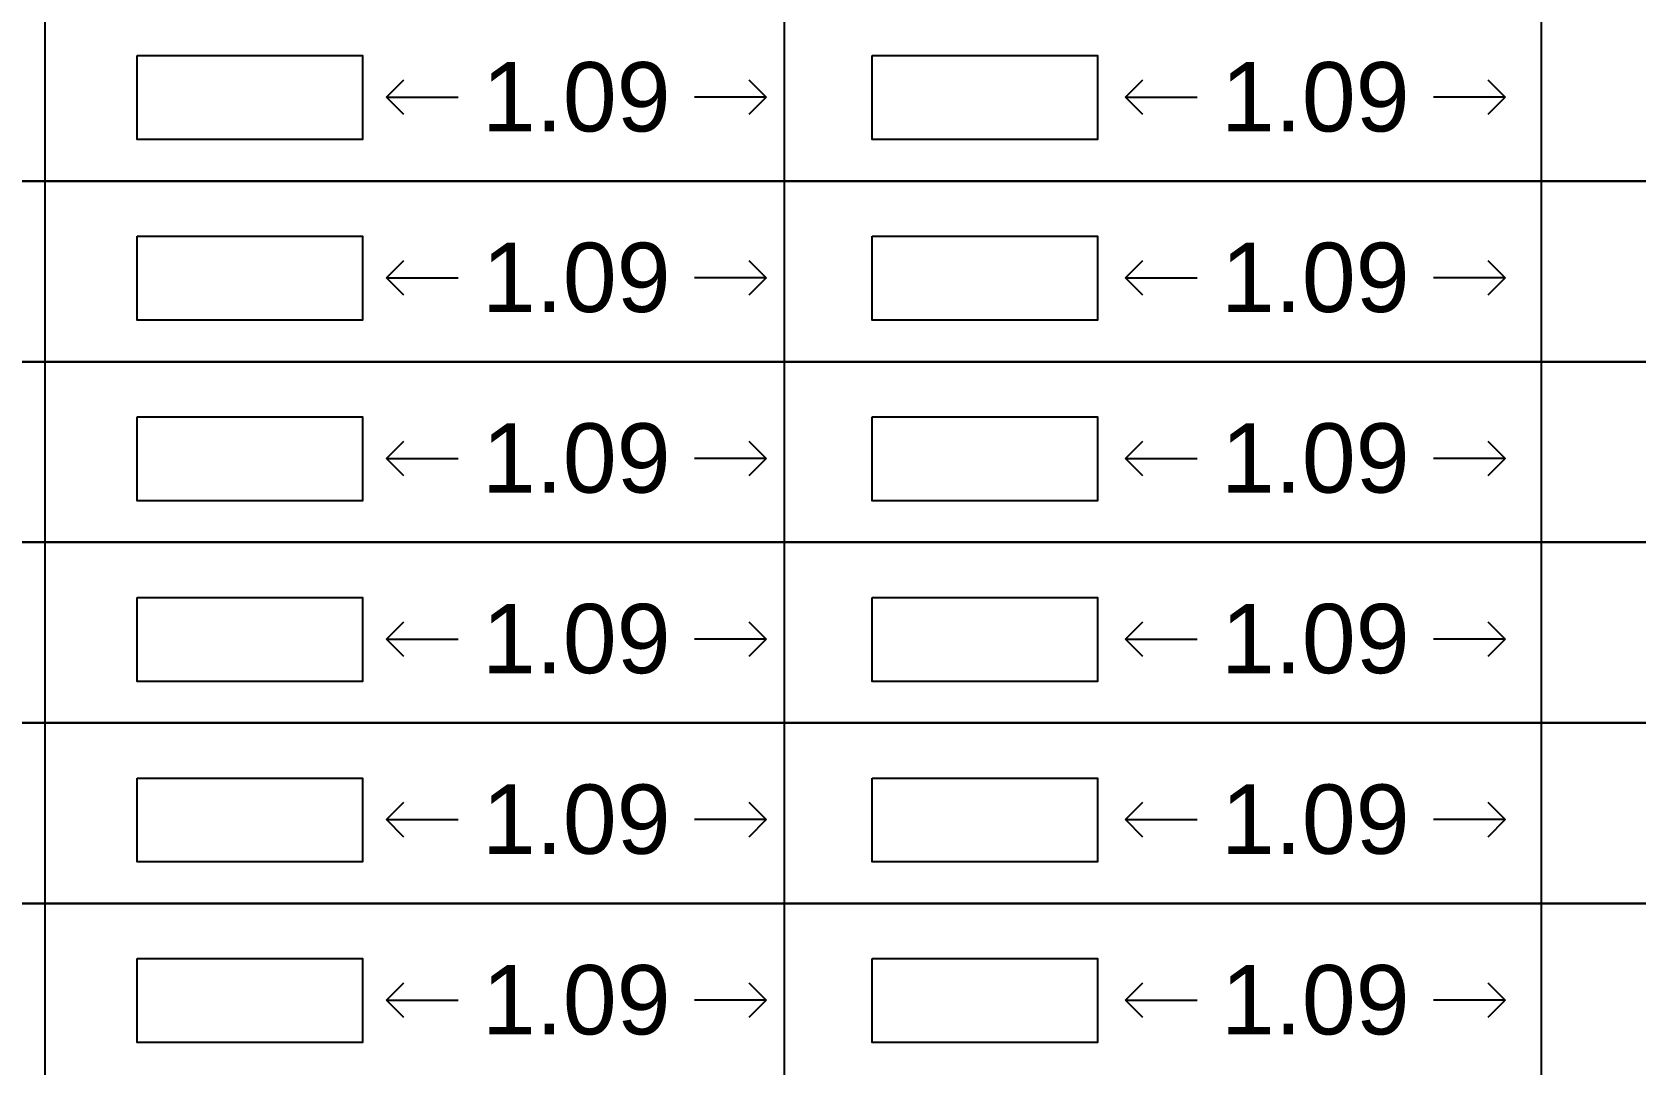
# Model space of a CAD drawing. Header units: millimetres. Extents: x -9481 to -9286, y 28719 to 28853.
# Drawn here: x -9451.477 to -9446.854, y 28748.918 to 28751.896 of the extents above; entities that cross this region are included whole.
import ezdxf

# ---------------------------------------------------------------- set-up
doc = ezdxf.new("R2010")
doc.units = ezdxf.units.MM
doc.header["$PDMODE"] = 34
doc.header["$PDSIZE"] = -15
doc.layers.add('BLK_1_FLR_3_REGULAR_ROOM_1', color=7, linetype='Continuous')
doc.layers.add('BLK_1_FLR_4_REGULAR_ROOM_1', color=7, linetype='Continuous', plot=False)
doc.layers.add('PLAN', color=7, linetype='Continuous', lineweight=40)
doc.styles.add('Arial', font='arial.ttf', dxfattribs={"height": 0.2})
doc.styles.add('style2', font='arial.ttf', dxfattribs={"height": 0.3})
doc.dimstyles.new('INT DIM', dxfattribs={"dimtxt": 0.3, "dimasz": 0.1, "dimexe": 0.18, "dimexo": 0.0625, "dimgap": 0.09, "dimtad": 0, "dimzin": 0, "dimdsep": 46, "dimtxsty": 'style2', "dimblk": 'OPEN90', "dimcen": 0.09, "dimse1": 1, "dimse2": 1, "dimclrd": 250, "dimclrt": 256, "dimadec": 0, "dimazin": 0, "dimtfac": 1, "dimtofl": 0, "dimtmove": 0, "dimatfit": 3, "dimfxl": 0.18, "dimtolj": 1, "dimtzin": 0, "dimlwd": -1, "dimarcsym": 0})

# ---------------------------------------------------------------- blocks, each defined once
blk = doc.blocks.new('_Open90')
at = {"layer": 'PLAN', "color": 0, "lineweight": -2}
for p, q in [((-0.5, 0.5), (0, 0)), ((0, 0), (-1, 0)), ((0, 0), (-0.5, -0.5))]:
    blk.add_line(p, q, dxfattribs=at)
blk = doc.blocks.new('*D145')
at = {"layer": 'BLK_1_FLR_3_REGULAR_ROOM_1', "color": 250, "transparency": 16777216}
for p, q in [((-9450.3558, 28751.7078), (-9450.2489, 28751.7078)), ((-9449.4608, 28751.7078), (-9449.5678, 28751.7078))]:
    blk.add_line(p, q, dxfattribs=at)
at = {"layer": 'Defpoints', "color": 0, "transparency": 16777216}
for p in [(-9450.4558, 28751.8279), (-9449.3608, 28751.8279), (-9449.3608, 28751.7078)]:
    blk.add_point(p, dxfattribs=at)
at = {"layer": 'BLK_1_FLR_3_REGULAR_ROOM_1', "color": 250, "transparency": 16777216, "xscale": 0.1, "yscale": 0.1, "zscale": 0.1, "rotation": 180}
blk.add_blockref('_Open90', (-9450.4558, 28751.7078), dxfattribs=at)
at = {"layer": 'BLK_1_FLR_3_REGULAR_ROOM_1', "color": 250, "transparency": 16777216, "xscale": 0.1, "yscale": 0.1, "zscale": 0.1}
blk.add_blockref('_Open90', (-9449.3608, 28751.7078), dxfattribs=at)
at = {"layer": 'BLK_1_FLR_3_REGULAR_ROOM_1', "transparency": 16777216, "insert": (-9449.9083, 28751.7078), "char_height": 0.2, "attachment_point": 5, "style": 'Arial', "bg_fill": 3, "box_fill_scale": 1.1, "bg_fill_color": 256, "bg_fill_true_color": 13158600, "bg_fill_transparency": 0}
blk.add_mtext('\\A1;1.09', dxfattribs=at)
blk = doc.blocks.new('*D146')
at = {"layer": 'BLK_1_FLR_4_REGULAR_ROOM_1', "color": 250, "transparency": 16777216}
for p, q in [((-9448.2254, 28751.7078), (-9448.1184, 28751.7078)), ((-9447.3304, 28751.7078), (-9447.4373, 28751.7078))]:
    blk.add_line(p, q, dxfattribs=at)
at = {"layer": 'Defpoints', "color": 0, "transparency": 16777216}
for p in [(-9448.3254, 28751.8279), (-9447.2304, 28751.8279), (-9447.2304, 28751.7078)]:
    blk.add_point(p, dxfattribs=at)
at = {"layer": 'BLK_1_FLR_4_REGULAR_ROOM_1', "color": 250, "transparency": 16777216, "xscale": 0.1, "yscale": 0.1, "zscale": 0.1, "rotation": 180}
blk.add_blockref('_Open90', (-9448.3254, 28751.7078), dxfattribs=at)
at = {"layer": 'BLK_1_FLR_4_REGULAR_ROOM_1', "color": 250, "transparency": 16777216, "xscale": 0.1, "yscale": 0.1, "zscale": 0.1}
blk.add_blockref('_Open90', (-9447.2304, 28751.7078), dxfattribs=at)
at = {"layer": 'BLK_1_FLR_4_REGULAR_ROOM_1', "transparency": 16777216, "insert": (-9447.7779, 28751.7078), "char_height": 0.2, "attachment_point": 5, "style": 'Arial', "bg_fill": 3, "box_fill_scale": 1.1, "bg_fill_color": 256, "bg_fill_true_color": 13158600, "bg_fill_transparency": 0}
blk.add_mtext('\\A1;1.09', dxfattribs=at)
blk = doc.blocks.new('*D152')
at = {"layer": 'BLK_1_FLR_3_REGULAR_ROOM_1', "color": 250, "transparency": 16777216}
for p, q in [((-9450.3558, 28751.1872), (-9450.2489, 28751.1872)), ((-9449.4608, 28751.1872), (-9449.5678, 28751.1872))]:
    blk.add_line(p, q, dxfattribs=at)
at = {"layer": 'Defpoints', "color": 0, "transparency": 16777216}
for p in [(-9450.4558, 28751.3072), (-9449.3608, 28751.3072), (-9449.3608, 28751.1872)]:
    blk.add_point(p, dxfattribs=at)
at = {"layer": 'BLK_1_FLR_3_REGULAR_ROOM_1', "color": 250, "transparency": 16777216, "xscale": 0.1, "yscale": 0.1, "zscale": 0.1, "rotation": 180}
blk.add_blockref('_Open90', (-9450.4558, 28751.1872), dxfattribs=at)
at = {"layer": 'BLK_1_FLR_3_REGULAR_ROOM_1', "color": 250, "transparency": 16777216, "xscale": 0.1, "yscale": 0.1, "zscale": 0.1}
blk.add_blockref('_Open90', (-9449.3608, 28751.1872), dxfattribs=at)
at = {"layer": 'BLK_1_FLR_3_REGULAR_ROOM_1', "transparency": 16777216, "insert": (-9449.9083, 28751.1872), "char_height": 0.2, "attachment_point": 5, "style": 'Arial', "bg_fill": 3, "box_fill_scale": 1.1, "bg_fill_color": 256, "bg_fill_true_color": 13158600, "bg_fill_transparency": 0}
blk.add_mtext('\\A1;1.09', dxfattribs=at)
blk = doc.blocks.new('*D153')
at = {"layer": 'BLK_1_FLR_4_REGULAR_ROOM_1', "color": 250, "transparency": 16777216}
for p, q in [((-9448.2254, 28751.1872), (-9448.1184, 28751.1872)), ((-9447.3304, 28751.1872), (-9447.4373, 28751.1872))]:
    blk.add_line(p, q, dxfattribs=at)
at = {"layer": 'Defpoints', "color": 0, "transparency": 16777216}
for p in [(-9448.3254, 28751.3072), (-9447.2304, 28751.3072), (-9447.2304, 28751.1872)]:
    blk.add_point(p, dxfattribs=at)
at = {"layer": 'BLK_1_FLR_4_REGULAR_ROOM_1', "color": 250, "transparency": 16777216, "xscale": 0.1, "yscale": 0.1, "zscale": 0.1, "rotation": 180}
blk.add_blockref('_Open90', (-9448.3254, 28751.1872), dxfattribs=at)
at = {"layer": 'BLK_1_FLR_4_REGULAR_ROOM_1', "color": 250, "transparency": 16777216, "xscale": 0.1, "yscale": 0.1, "zscale": 0.1}
blk.add_blockref('_Open90', (-9447.2304, 28751.1872), dxfattribs=at)
at = {"layer": 'BLK_1_FLR_4_REGULAR_ROOM_1', "transparency": 16777216, "insert": (-9447.7779, 28751.1872), "char_height": 0.2, "attachment_point": 5, "style": 'Arial', "bg_fill": 3, "box_fill_scale": 1.1, "bg_fill_color": 256, "bg_fill_true_color": 13158600, "bg_fill_transparency": 0}
blk.add_mtext('\\A1;1.09', dxfattribs=at)
blk = doc.blocks.new('*D159')
at = {"layer": 'BLK_1_FLR_3_REGULAR_ROOM_1', "color": 250, "transparency": 16777216}
for p, q in [((-9450.3558, 28750.6665), (-9450.2489, 28750.6665)), ((-9449.4608, 28750.6665), (-9449.5678, 28750.6665))]:
    blk.add_line(p, q, dxfattribs=at)
at = {"layer": 'Defpoints', "color": 0, "transparency": 16777216}
for p in [(-9450.4558, 28750.7866), (-9449.3608, 28750.7866), (-9449.3608, 28750.6665)]:
    blk.add_point(p, dxfattribs=at)
at = {"layer": 'BLK_1_FLR_3_REGULAR_ROOM_1', "color": 250, "transparency": 16777216, "xscale": 0.1, "yscale": 0.1, "zscale": 0.1, "rotation": 180}
blk.add_blockref('_Open90', (-9450.4558, 28750.6665), dxfattribs=at)
at = {"layer": 'BLK_1_FLR_3_REGULAR_ROOM_1', "color": 250, "transparency": 16777216, "xscale": 0.1, "yscale": 0.1, "zscale": 0.1}
blk.add_blockref('_Open90', (-9449.3608, 28750.6665), dxfattribs=at)
at = {"layer": 'BLK_1_FLR_3_REGULAR_ROOM_1', "transparency": 16777216, "insert": (-9449.9083, 28750.6665), "char_height": 0.2, "attachment_point": 5, "style": 'Arial', "bg_fill": 3, "box_fill_scale": 1.1, "bg_fill_color": 256, "bg_fill_true_color": 13158600, "bg_fill_transparency": 0}
blk.add_mtext('\\A1;1.09', dxfattribs=at)
blk = doc.blocks.new('*D160')
at = {"layer": 'BLK_1_FLR_4_REGULAR_ROOM_1', "color": 250, "transparency": 16777216}
for p, q in [((-9448.2254, 28750.6665), (-9448.1184, 28750.6665)), ((-9447.3304, 28750.6665), (-9447.4373, 28750.6665))]:
    blk.add_line(p, q, dxfattribs=at)
at = {"layer": 'Defpoints', "color": 0, "transparency": 16777216}
for p in [(-9448.3254, 28750.7866), (-9447.2304, 28750.7866), (-9447.2304, 28750.6665)]:
    blk.add_point(p, dxfattribs=at)
at = {"layer": 'BLK_1_FLR_4_REGULAR_ROOM_1', "color": 250, "transparency": 16777216, "xscale": 0.1, "yscale": 0.1, "zscale": 0.1, "rotation": 180}
blk.add_blockref('_Open90', (-9448.3254, 28750.6665), dxfattribs=at)
at = {"layer": 'BLK_1_FLR_4_REGULAR_ROOM_1', "color": 250, "transparency": 16777216, "xscale": 0.1, "yscale": 0.1, "zscale": 0.1}
blk.add_blockref('_Open90', (-9447.2304, 28750.6665), dxfattribs=at)
at = {"layer": 'BLK_1_FLR_4_REGULAR_ROOM_1', "transparency": 16777216, "insert": (-9447.7779, 28750.6665), "char_height": 0.2, "attachment_point": 5, "style": 'Arial', "bg_fill": 3, "box_fill_scale": 1.1, "bg_fill_color": 256, "bg_fill_true_color": 13158600, "bg_fill_transparency": 0}
blk.add_mtext('\\A1;1.09', dxfattribs=at)
blk = doc.blocks.new('*D166')
at = {"layer": 'BLK_1_FLR_3_REGULAR_ROOM_1', "color": 250, "transparency": 16777216}
for p, q in [((-9450.3558, 28750.1459), (-9450.2489, 28750.1459)), ((-9449.4608, 28750.1459), (-9449.5678, 28750.1459))]:
    blk.add_line(p, q, dxfattribs=at)
at = {"layer": 'Defpoints', "color": 0, "transparency": 16777216}
for p in [(-9450.4558, 28750.2659), (-9449.3608, 28750.2659), (-9449.3608, 28750.1459)]:
    blk.add_point(p, dxfattribs=at)
at = {"layer": 'BLK_1_FLR_3_REGULAR_ROOM_1', "color": 250, "transparency": 16777216, "xscale": 0.1, "yscale": 0.1, "zscale": 0.1, "rotation": 180}
blk.add_blockref('_Open90', (-9450.4558, 28750.1459), dxfattribs=at)
at = {"layer": 'BLK_1_FLR_3_REGULAR_ROOM_1', "color": 250, "transparency": 16777216, "xscale": 0.1, "yscale": 0.1, "zscale": 0.1}
blk.add_blockref('_Open90', (-9449.3608, 28750.1459), dxfattribs=at)
at = {"layer": 'BLK_1_FLR_3_REGULAR_ROOM_1', "transparency": 16777216, "insert": (-9449.9083, 28750.1459), "char_height": 0.2, "attachment_point": 5, "style": 'Arial', "bg_fill": 3, "box_fill_scale": 1.1, "bg_fill_color": 256, "bg_fill_true_color": 13158600, "bg_fill_transparency": 0}
blk.add_mtext('\\A1;1.09', dxfattribs=at)
blk = doc.blocks.new('*D167')
at = {"layer": 'BLK_1_FLR_4_REGULAR_ROOM_1', "color": 250, "transparency": 16777216}
for p, q in [((-9448.2254, 28750.1459), (-9448.1184, 28750.1459)), ((-9447.3304, 28750.1459), (-9447.4373, 28750.1459))]:
    blk.add_line(p, q, dxfattribs=at)
at = {"layer": 'Defpoints', "color": 0, "transparency": 16777216}
for p in [(-9448.3254, 28750.2659), (-9447.2304, 28750.2659), (-9447.2304, 28750.1459)]:
    blk.add_point(p, dxfattribs=at)
at = {"layer": 'BLK_1_FLR_4_REGULAR_ROOM_1', "color": 250, "transparency": 16777216, "xscale": 0.1, "yscale": 0.1, "zscale": 0.1, "rotation": 180}
blk.add_blockref('_Open90', (-9448.3254, 28750.1459), dxfattribs=at)
at = {"layer": 'BLK_1_FLR_4_REGULAR_ROOM_1', "color": 250, "transparency": 16777216, "xscale": 0.1, "yscale": 0.1, "zscale": 0.1}
blk.add_blockref('_Open90', (-9447.2304, 28750.1459), dxfattribs=at)
at = {"layer": 'BLK_1_FLR_4_REGULAR_ROOM_1', "transparency": 16777216, "insert": (-9447.7779, 28750.1459), "char_height": 0.2, "attachment_point": 5, "style": 'Arial', "bg_fill": 3, "box_fill_scale": 1.1, "bg_fill_color": 256, "bg_fill_true_color": 13158600, "bg_fill_transparency": 0}
blk.add_mtext('\\A1;1.09', dxfattribs=at)
blk = doc.blocks.new('*D173')
at = {"layer": 'BLK_1_FLR_3_REGULAR_ROOM_1', "color": 250, "transparency": 16777216}
for p, q in [((-9450.3558, 28749.6252), (-9450.2489, 28749.6252)), ((-9449.4608, 28749.6252), (-9449.5678, 28749.6252))]:
    blk.add_line(p, q, dxfattribs=at)
at = {"layer": 'Defpoints', "color": 0, "transparency": 16777216}
for p in [(-9450.4558, 28749.7453), (-9449.3608, 28749.7453), (-9449.3608, 28749.6252)]:
    blk.add_point(p, dxfattribs=at)
at = {"layer": 'BLK_1_FLR_3_REGULAR_ROOM_1', "color": 250, "transparency": 16777216, "xscale": 0.1, "yscale": 0.1, "zscale": 0.1, "rotation": 180}
blk.add_blockref('_Open90', (-9450.4558, 28749.6252), dxfattribs=at)
at = {"layer": 'BLK_1_FLR_3_REGULAR_ROOM_1', "color": 250, "transparency": 16777216, "xscale": 0.1, "yscale": 0.1, "zscale": 0.1}
blk.add_blockref('_Open90', (-9449.3608, 28749.6252), dxfattribs=at)
at = {"layer": 'BLK_1_FLR_3_REGULAR_ROOM_1', "transparency": 16777216, "insert": (-9449.9083, 28749.6252), "char_height": 0.2, "attachment_point": 5, "style": 'Arial', "bg_fill": 3, "box_fill_scale": 1.1, "bg_fill_color": 256, "bg_fill_true_color": 13158600, "bg_fill_transparency": 0}
blk.add_mtext('\\A1;1.09', dxfattribs=at)
blk = doc.blocks.new('*D174')
at = {"layer": 'BLK_1_FLR_4_REGULAR_ROOM_1', "color": 250, "transparency": 16777216}
for p, q in [((-9448.2254, 28749.6252), (-9448.1184, 28749.6252)), ((-9447.3304, 28749.6252), (-9447.4373, 28749.6252))]:
    blk.add_line(p, q, dxfattribs=at)
at = {"layer": 'Defpoints', "color": 0, "transparency": 16777216}
for p in [(-9448.3254, 28749.7453), (-9447.2304, 28749.7453), (-9447.2304, 28749.6252)]:
    blk.add_point(p, dxfattribs=at)
at = {"layer": 'BLK_1_FLR_4_REGULAR_ROOM_1', "color": 250, "transparency": 16777216, "xscale": 0.1, "yscale": 0.1, "zscale": 0.1, "rotation": 180}
blk.add_blockref('_Open90', (-9448.3254, 28749.6252), dxfattribs=at)
at = {"layer": 'BLK_1_FLR_4_REGULAR_ROOM_1', "color": 250, "transparency": 16777216, "xscale": 0.1, "yscale": 0.1, "zscale": 0.1}
blk.add_blockref('_Open90', (-9447.2304, 28749.6252), dxfattribs=at)
at = {"layer": 'BLK_1_FLR_4_REGULAR_ROOM_1', "transparency": 16777216, "insert": (-9447.7779, 28749.6252), "char_height": 0.2, "attachment_point": 5, "style": 'Arial', "bg_fill": 3, "box_fill_scale": 1.1, "bg_fill_color": 256, "bg_fill_true_color": 13158600, "bg_fill_transparency": 0}
blk.add_mtext('\\A1;1.09', dxfattribs=at)
blk = doc.blocks.new('*D180')
at = {"layer": 'BLK_1_FLR_3_REGULAR_ROOM_1', "color": 250, "transparency": 16777216}
for p, q in [((-9450.3558, 28749.1046), (-9450.2489, 28749.1046)), ((-9449.4608, 28749.1046), (-9449.5678, 28749.1046))]:
    blk.add_line(p, q, dxfattribs=at)
at = {"layer": 'Defpoints', "color": 0, "transparency": 16777216}
for p in [(-9450.4558, 28749.2247), (-9449.3608, 28749.2247), (-9449.3608, 28749.1046)]:
    blk.add_point(p, dxfattribs=at)
at = {"layer": 'BLK_1_FLR_3_REGULAR_ROOM_1', "color": 250, "transparency": 16777216, "xscale": 0.1, "yscale": 0.1, "zscale": 0.1, "rotation": 180}
blk.add_blockref('_Open90', (-9450.4558, 28749.1046), dxfattribs=at)
at = {"layer": 'BLK_1_FLR_3_REGULAR_ROOM_1', "color": 250, "transparency": 16777216, "xscale": 0.1, "yscale": 0.1, "zscale": 0.1}
blk.add_blockref('_Open90', (-9449.3608, 28749.1046), dxfattribs=at)
at = {"layer": 'BLK_1_FLR_3_REGULAR_ROOM_1', "transparency": 16777216, "insert": (-9449.9083, 28749.1046), "char_height": 0.2, "attachment_point": 5, "style": 'Arial', "bg_fill": 3, "box_fill_scale": 1.1, "bg_fill_color": 256, "bg_fill_true_color": 13158600, "bg_fill_transparency": 0}
blk.add_mtext('\\A1;1.09', dxfattribs=at)
blk = doc.blocks.new('*D181')
at = {"layer": 'BLK_1_FLR_4_REGULAR_ROOM_1', "color": 250, "transparency": 16777216}
for p, q in [((-9448.2254, 28749.1046), (-9448.1184, 28749.1046)), ((-9447.3304, 28749.1046), (-9447.4373, 28749.1046))]:
    blk.add_line(p, q, dxfattribs=at)
at = {"layer": 'Defpoints', "color": 0, "transparency": 16777216}
for p in [(-9448.3254, 28749.2247), (-9447.2304, 28749.2247), (-9447.2304, 28749.1046)]:
    blk.add_point(p, dxfattribs=at)
at = {"layer": 'BLK_1_FLR_4_REGULAR_ROOM_1', "color": 250, "transparency": 16777216, "xscale": 0.1, "yscale": 0.1, "zscale": 0.1, "rotation": 180}
blk.add_blockref('_Open90', (-9448.3254, 28749.1046), dxfattribs=at)
at = {"layer": 'BLK_1_FLR_4_REGULAR_ROOM_1', "color": 250, "transparency": 16777216, "xscale": 0.1, "yscale": 0.1, "zscale": 0.1}
blk.add_blockref('_Open90', (-9447.2304, 28749.1046), dxfattribs=at)
at = {"layer": 'BLK_1_FLR_4_REGULAR_ROOM_1', "transparency": 16777216, "insert": (-9447.7779, 28749.1046), "char_height": 0.2, "attachment_point": 5, "style": 'Arial', "bg_fill": 3, "box_fill_scale": 1.1, "bg_fill_color": 256, "bg_fill_true_color": 13158600, "bg_fill_transparency": 0}
blk.add_mtext('\\A1;1.09', dxfattribs=at)

msp = doc.modelspace()

# ---------------------------------------------------------------- linework, layer by layer
for p, q in [((-9451.4401, 28751.9868), (-9451.4401, 28751.4661)), ((-9449.3086, 28751.9868), (-9449.3086, 28751.4661)), ((-9447.1263, 28751.9868), (-9447.1263, 28751.4661)), ((-9451.4401, 28751.4661), (-9451.4401, 28750.9455)), ((-9449.3086, 28751.4661), (-9449.3086, 28750.9455)), ((-9447.1263, 28751.4661), (-9447.1263, 28750.9455)), ((-9451.4401, 28750.9455), (-9451.4401, 28750.4249)), ((-9449.3086, 28750.9455), (-9449.3086, 28750.4249)), ((-9447.1263, 28750.9455), (-9447.1263, 28750.4249)), ((-9451.4401, 28750.4249), (-9451.4401, 28749.9042)), ((-9449.3086, 28750.4249), (-9449.3086, 28749.9042)), ((-9447.1263, 28750.4249), (-9447.1263, 28749.9042)), ((-9451.4401, 28749.9042), (-9451.4401, 28749.3836)), ((-9449.3086, 28749.9042), (-9449.3086, 28749.3836)), ((-9447.1263, 28749.9042), (-9447.1263, 28749.3836)), ((-9451.4401, 28749.3836), (-9451.4401, 28748.8629)), ((-9449.3086, 28749.3836), (-9449.3086, 28748.8629)), ((-9447.1263, 28749.3836), (-9447.1263, 28748.8629))]:
    msp.add_line(p, q)
for points in [[(-9461.7318, 28751.9868), (-9442.23, 28751.9868), (-9442.23, 28751.4661), (-9461.7318, 28751.4661)], [(-9461.7318, 28751.4661), (-9442.23, 28751.4661), (-9442.23, 28750.9455), (-9461.7318, 28750.9455)], [(-9461.7318, 28750.9455), (-9442.23, 28750.9455), (-9442.23, 28750.4249), (-9461.7318, 28750.4249)], [(-9461.7318, 28750.4249), (-9442.23, 28750.4249), (-9442.23, 28749.9042), (-9461.7318, 28749.9042)], [(-9461.7318, 28749.9042), (-9442.23, 28749.9042), (-9442.23, 28749.3836), (-9461.7318, 28749.3836)], [(-9461.7318, 28749.3836), (-9442.23, 28749.3836), (-9442.23, 28748.8629), (-9461.7318, 28748.8629)]]:
    msp.add_lwpolyline(points)
at = {"layer": 'BLK_1_FLR_3_REGULAR_ROOM_1', "color": 30}
msp.add_lwpolyline([(-9451.1743, 28751.8279), (-9450.5251, 28751.8279), (-9450.5251, 28751.5857), (-9451.1743, 28751.5857)], close=True, dxfattribs=at)
at = {"layer": 'BLK_1_FLR_3_REGULAR_ROOM_1', "color": 31}
msp.add_lwpolyline([(-9451.1743, 28751.3072), (-9450.5251, 28751.3072), (-9450.5251, 28751.0651), (-9451.1743, 28751.0651)], close=True, dxfattribs=at)
at = {"layer": 'BLK_1_FLR_3_REGULAR_ROOM_1', "color": 32}
msp.add_lwpolyline([(-9451.1743, 28750.7866), (-9450.5251, 28750.7866), (-9450.5251, 28750.5444), (-9451.1743, 28750.5444)], close=True, dxfattribs=at)
at = {"layer": 'BLK_1_FLR_3_REGULAR_ROOM_1', "color": 33}
msp.add_lwpolyline([(-9451.1743, 28750.2659), (-9450.5251, 28750.2659), (-9450.5251, 28750.0238), (-9451.1743, 28750.0238)], close=True, dxfattribs=at)
at = {"layer": 'BLK_1_FLR_3_REGULAR_ROOM_1', "color": 34}
msp.add_lwpolyline([(-9451.1743, 28749.7453), (-9450.5251, 28749.7453), (-9450.5251, 28749.5032), (-9451.1743, 28749.5032)], close=True, dxfattribs=at)
at = {"layer": 'BLK_1_FLR_3_REGULAR_ROOM_1', "color": 35}
msp.add_lwpolyline([(-9451.1743, 28749.2247), (-9450.5251, 28749.2247), (-9450.5251, 28748.9825), (-9451.1743, 28748.9825)], close=True, dxfattribs=at)
at = {"layer": 'BLK_1_FLR_4_REGULAR_ROOM_1', "color": 30}
msp.add_lwpolyline([(-9449.0552, 28751.8279), (-9448.406, 28751.8279), (-9448.406, 28751.5857), (-9449.0552, 28751.5857)], close=True, dxfattribs=at)
at = {"layer": 'BLK_1_FLR_4_REGULAR_ROOM_1', "color": 31}
msp.add_lwpolyline([(-9449.0552, 28751.3072), (-9448.406, 28751.3072), (-9448.406, 28751.0651), (-9449.0552, 28751.0651)], close=True, dxfattribs=at)
at = {"layer": 'BLK_1_FLR_4_REGULAR_ROOM_1', "color": 32}
msp.add_lwpolyline([(-9449.0552, 28750.7866), (-9448.406, 28750.7866), (-9448.406, 28750.5444), (-9449.0552, 28750.5444)], close=True, dxfattribs=at)
at = {"layer": 'BLK_1_FLR_4_REGULAR_ROOM_1', "color": 33}
msp.add_lwpolyline([(-9449.0552, 28750.2659), (-9448.406, 28750.2659), (-9448.406, 28750.0238), (-9449.0552, 28750.0238)], close=True, dxfattribs=at)
at = {"layer": 'BLK_1_FLR_4_REGULAR_ROOM_1', "color": 34}
msp.add_lwpolyline([(-9449.0552, 28749.7453), (-9448.406, 28749.7453), (-9448.406, 28749.5032), (-9449.0552, 28749.5032)], close=True, dxfattribs=at)
at = {"layer": 'BLK_1_FLR_4_REGULAR_ROOM_1', "color": 35}
msp.add_lwpolyline([(-9449.0552, 28749.2247), (-9448.406, 28749.2247), (-9448.406, 28748.9825), (-9449.0552, 28748.9825)], close=True, dxfattribs=at)

# ---------------------------------------------------------------- next in the draw order: dimensions: what is measured, and where the dimension line sits
at = {"layer": 'BLK_1_FLR_3_REGULAR_ROOM_1', "color": 30}
dim = msp.add_linear_dim(base=(-9449.36082, 28751.70781), p1=(-9450.4558, 28751.82789), p2=(-9449.36082, 28751.82789), dimstyle='INT DIM', override={"dimtxt": 0.2, "dimtxsty": 'Arial', "dimfxl": 0.125, "dimtfill": 1, "dimtfillclr": 7, "dimarcsym": 1}, dxfattribs=at)
dim.commit()
dim.dimension.update_dxf_attribs({"geometry": '*D145', "text_midpoint": (-9449.90831, 28751.70781)})
at = {"layer": 'BLK_1_FLR_3_REGULAR_ROOM_1', "color": 31}
dim = msp.add_linear_dim(base=(-9449.36082, 28751.18717), p1=(-9450.4558, 28751.30724), p2=(-9449.36082, 28751.30724), dimstyle='INT DIM', override={"dimtxt": 0.2, "dimtxsty": 'Arial', "dimfxl": 0.125, "dimtfill": 1, "dimtfillclr": 7, "dimarcsym": 1}, dxfattribs=at)
dim.commit()
dim.dimension.update_dxf_attribs({"geometry": '*D152', "text_midpoint": (-9449.90831, 28751.18717)})
at = {"layer": 'BLK_1_FLR_3_REGULAR_ROOM_1', "color": 32}
dim = msp.add_linear_dim(base=(-9449.36082, 28750.66652), p1=(-9450.4558, 28750.7866), p2=(-9449.36082, 28750.7866), dimstyle='INT DIM', override={"dimtxt": 0.2, "dimtxsty": 'Arial', "dimfxl": 0.125, "dimtfill": 1, "dimtfillclr": 7, "dimarcsym": 1}, dxfattribs=at)
dim.commit()
dim.dimension.update_dxf_attribs({"geometry": '*D159', "text_midpoint": (-9449.90831, 28750.66652)})
at = {"layer": 'BLK_1_FLR_3_REGULAR_ROOM_1', "color": 33}
dim = msp.add_linear_dim(base=(-9449.36082, 28750.14587), p1=(-9450.4558, 28750.26595), p2=(-9449.36082, 28750.26595), dimstyle='INT DIM', override={"dimtxt": 0.2, "dimtxsty": 'Arial', "dimfxl": 0.125, "dimtfill": 1, "dimtfillclr": 7, "dimarcsym": 1}, dxfattribs=at)
dim.commit()
dim.dimension.update_dxf_attribs({"geometry": '*D166', "text_midpoint": (-9449.90831, 28750.14587)})
at = {"layer": 'BLK_1_FLR_3_REGULAR_ROOM_1', "color": 34}
dim = msp.add_linear_dim(base=(-9449.36082, 28749.62523), p1=(-9450.4558, 28749.7453), p2=(-9449.36082, 28749.7453), dimstyle='INT DIM', override={"dimtxt": 0.2, "dimtxsty": 'Arial', "dimfxl": 0.125, "dimtfill": 1, "dimtfillclr": 7, "dimarcsym": 1}, dxfattribs=at)
dim.commit()
dim.dimension.update_dxf_attribs({"geometry": '*D173', "text_midpoint": (-9449.90831, 28749.62523)})
at = {"layer": 'BLK_1_FLR_3_REGULAR_ROOM_1', "color": 35}
dim = msp.add_linear_dim(base=(-9449.36082, 28749.10458), p1=(-9450.4558, 28749.22465), p2=(-9449.36082, 28749.22465), dimstyle='INT DIM', override={"dimtxt": 0.2, "dimtxsty": 'Arial', "dimfxl": 0.125, "dimtfill": 1, "dimtfillclr": 7, "dimarcsym": 1}, dxfattribs=at)
dim.commit()
dim.dimension.update_dxf_attribs({"geometry": '*D180', "text_midpoint": (-9449.90831, 28749.10458)})
at = {"layer": 'BLK_1_FLR_4_REGULAR_ROOM_1', "color": 30}
dim = msp.add_linear_dim(base=(-9447.23039, 28751.70781), p1=(-9448.32537, 28751.82789), p2=(-9447.23039, 28751.82789), dimstyle='INT DIM', override={"dimtxt": 0.2, "dimtxsty": 'Arial', "dimfxl": 0.125, "dimtfill": 1, "dimtfillclr": 7, "dimarcsym": 1}, dxfattribs=at)
dim.commit()
dim.dimension.update_dxf_attribs({"geometry": '*D146', "text_midpoint": (-9447.77788, 28751.70781)})
at = {"layer": 'BLK_1_FLR_4_REGULAR_ROOM_1', "color": 31}
dim = msp.add_linear_dim(base=(-9447.23039, 28751.18717), p1=(-9448.32537, 28751.30724), p2=(-9447.23039, 28751.30724), dimstyle='INT DIM', override={"dimtxt": 0.2, "dimtxsty": 'Arial', "dimfxl": 0.125, "dimtfill": 1, "dimtfillclr": 7, "dimarcsym": 1}, dxfattribs=at)
dim.commit()
dim.dimension.update_dxf_attribs({"geometry": '*D153', "text_midpoint": (-9447.77788, 28751.18717)})
at = {"layer": 'BLK_1_FLR_4_REGULAR_ROOM_1', "color": 32}
dim = msp.add_linear_dim(base=(-9447.23039, 28750.66652), p1=(-9448.32537, 28750.7866), p2=(-9447.23039, 28750.7866), dimstyle='INT DIM', override={"dimtxt": 0.2, "dimtxsty": 'Arial', "dimfxl": 0.125, "dimtfill": 1, "dimtfillclr": 7, "dimarcsym": 1}, dxfattribs=at)
dim.commit()
dim.dimension.update_dxf_attribs({"geometry": '*D160', "text_midpoint": (-9447.77788, 28750.66652)})
at = {"layer": 'BLK_1_FLR_4_REGULAR_ROOM_1', "color": 33}
dim = msp.add_linear_dim(base=(-9447.23039, 28750.14587), p1=(-9448.32537, 28750.26595), p2=(-9447.23039, 28750.26595), dimstyle='INT DIM', override={"dimtxt": 0.2, "dimtxsty": 'Arial', "dimfxl": 0.125, "dimtfill": 1, "dimtfillclr": 7, "dimarcsym": 1}, dxfattribs=at)
dim.commit()
dim.dimension.update_dxf_attribs({"geometry": '*D167', "text_midpoint": (-9447.77788, 28750.14587)})
at = {"layer": 'BLK_1_FLR_4_REGULAR_ROOM_1', "color": 34}
dim = msp.add_linear_dim(base=(-9447.23039, 28749.62523), p1=(-9448.32537, 28749.7453), p2=(-9447.23039, 28749.7453), dimstyle='INT DIM', override={"dimtxt": 0.2, "dimtxsty": 'Arial', "dimfxl": 0.125, "dimtfill": 1, "dimtfillclr": 7, "dimarcsym": 1}, dxfattribs=at)
dim.commit()
dim.dimension.update_dxf_attribs({"geometry": '*D174', "text_midpoint": (-9447.77788, 28749.62523)})
at = {"layer": 'BLK_1_FLR_4_REGULAR_ROOM_1', "color": 35}
dim = msp.add_linear_dim(base=(-9447.23039, 28749.10458), p1=(-9448.32537, 28749.22465), p2=(-9447.23039, 28749.22465), dimstyle='INT DIM', override={"dimtxt": 0.2, "dimtxsty": 'Arial', "dimfxl": 0.125, "dimtfill": 1, "dimtfillclr": 7, "dimarcsym": 1}, dxfattribs=at)
dim.commit()
dim.dimension.update_dxf_attribs({"geometry": '*D181', "text_midpoint": (-9447.77788, 28749.10458)})

doc.saveas('drawing.dxf')
